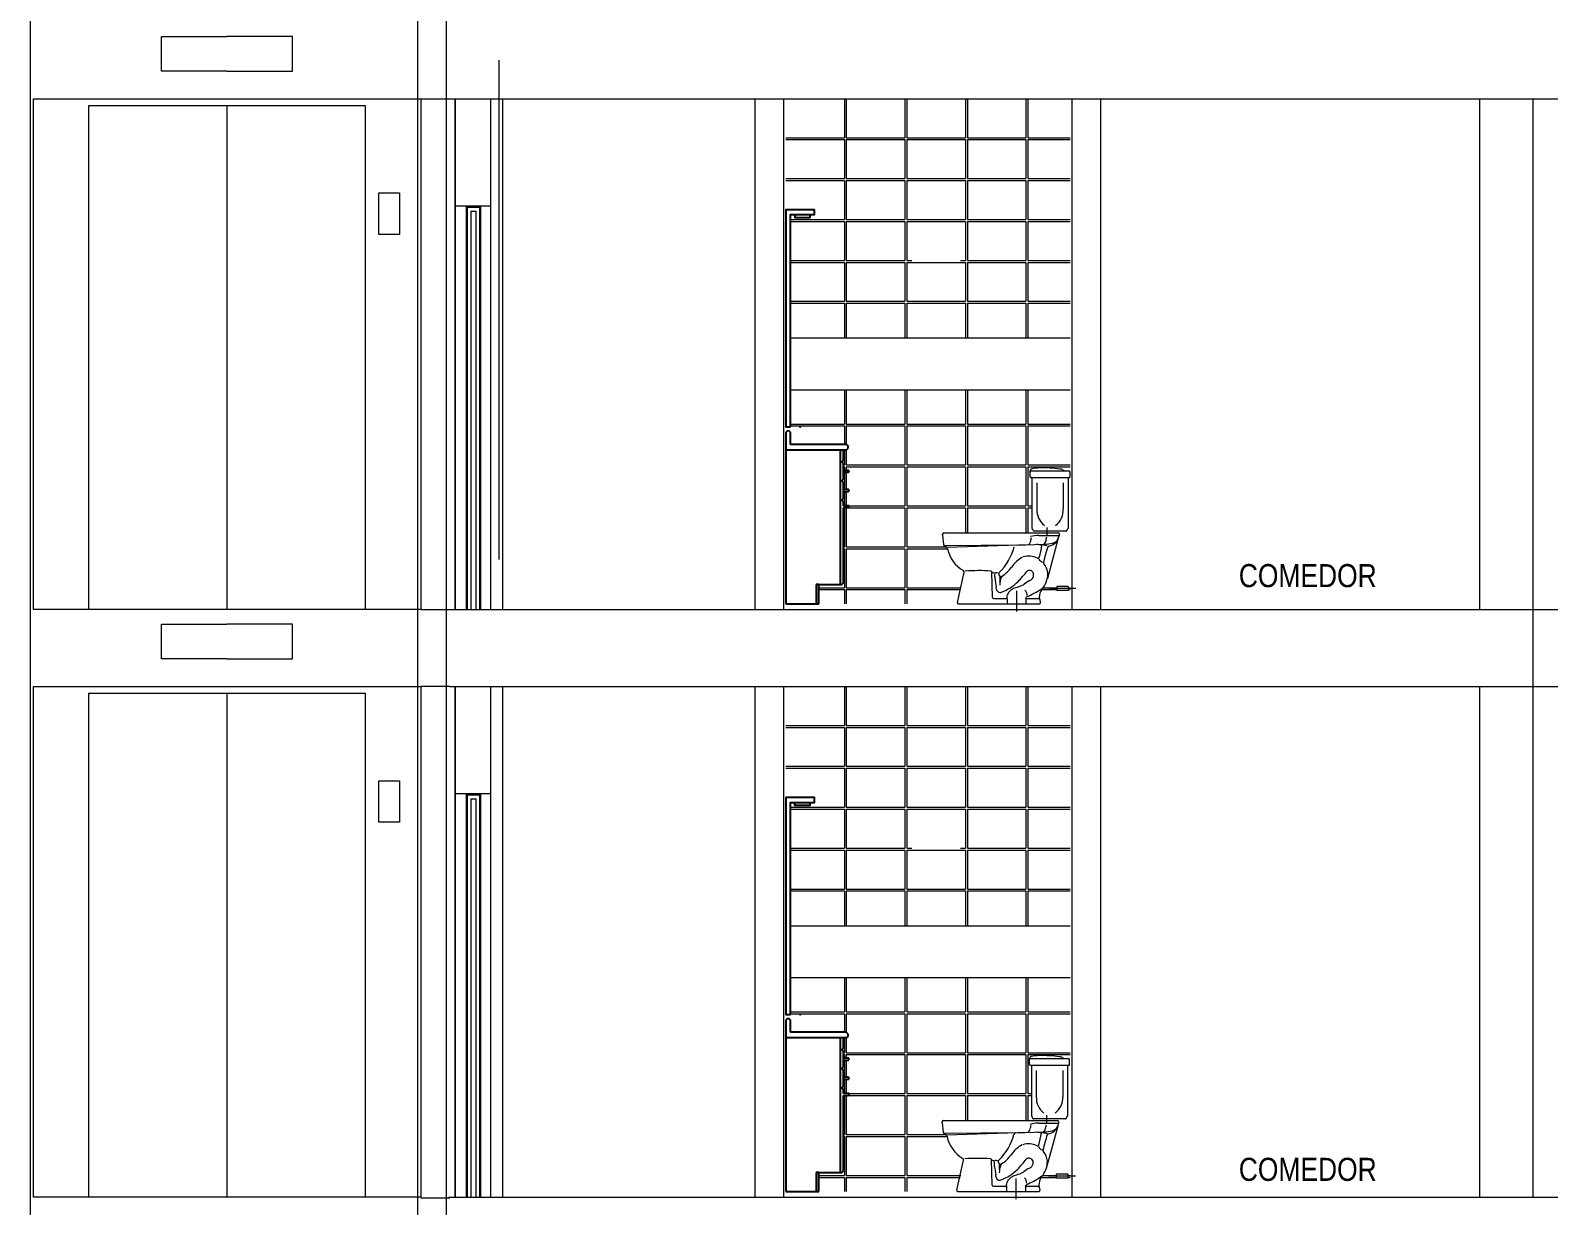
# Model space of a CAD drawing. Extents: x 1270 to 1442, y 932 to 1016.
# Drawn here: x 1420.42 to 1428.32, y 981.27 to 987.39 of the extents above; entities that cross this region are included whole.
import ezdxf

# ---------------------------------------------------------------- set-up
doc = ezdxf.new("R2010")
doc.units = 0
doc.header["$MEASUREMENT"] = 0
doc.layers.add('arquitecturapasito', color=252, linetype='Continuous', lineweight=5)
doc.styles.add('MtXpl_Arial_Narrow', font='')
doc.styles.get('MtXpl_Arial_Narrow').set_extended_font_data('Arial Narrow')

# ---------------------------------------------------------------- blocks, each defined once
blk = doc.blocks.new('llad000e')
blk.add_line((-0.0288, 1.105), (0.0512, 1.105))
blk.add_lwpolyline([(-0.05, 0), (-0.05, 1.105), (-0.0288, 1.105), (-0.0288, 1.09), (0.0512, 1.09), (0.0512, 1.105), (0.075, 1.105), (0.075, 1.13), (-0.075, 1.13), (-0.075, 0)], close=True)
blk.add_point((0, 0))

msp = doc.modelspace()

# ---------------------------------------------------------------- linework, layer by layer
for p, q in [((1424.3538, 985.2915), (1424.3538, 984.404)), ((1424.3788, 985.234), (1424.3788, 985.2915)), ((1424.6634, 985.234), (1424.3788, 985.234)), ((1424.668, 985.2333), (1424.6634, 985.234)), ((1424.6722, 985.2312), (1424.668, 985.2333)), ((1424.6755, 985.2278), (1424.6722, 985.2312)), ((1424.6777, 985.2237), (1424.6755, 985.2278)), ((1424.6784, 985.219), (1424.6777, 985.2237)), ((1424.6777, 985.2144), (1424.6784, 985.219)), ((1424.6684, 985.204), (1424.3538, 985.204)), ((1424.6384, 984.504), (1424.6384, 985.204)), ((1424.6384, 985.144), (1424.6459, 985.144)), ((1424.6459, 985.144), (1424.6534, 985.154)), ((1424.6534, 985.134), (1424.6459, 985.144)), ((1424.6534, 985.154), (1424.6534, 985.204)), ((1424.6684, 985.204), (1424.6722, 985.2069)), ((1424.6722, 985.2069), (1424.6755, 985.2102)), ((1424.6755, 985.2102), (1424.6777, 985.2144)), ((1424.6534, 985.099), (1424.6534, 985.134)), ((1424.6534, 985.089), (1424.6534, 985.099)), ((1424.6784, 985.099), (1424.6534, 985.099)), ((1424.6534, 985.054), (1424.6534, 985.089)), ((1424.6534, 985.089), (1424.6784, 985.089)), ((1424.6801, 985.0987), (1424.6784, 985.099)), ((1424.6784, 985.089), (1424.6801, 985.0893)), ((1424.6814, 985.098), (1424.6801, 985.0987)), ((1424.6801, 985.0893), (1424.6814, 985.09)), ((1424.6826, 985.0968), (1424.6814, 985.098)), ((1424.6814, 985.09), (1424.6826, 985.0912)), ((1424.6832, 985.0955), (1424.6826, 985.0968)), ((1424.6826, 985.0912), (1424.6832, 985.0925)), ((1424.6834, 985.094), (1424.6832, 985.0955)), ((1424.6832, 985.0925), (1424.6834, 985.094)), ((1424.6384, 985.044), (1424.6459, 985.044)), ((1424.6459, 985.044), (1424.6534, 985.054)), ((1424.6534, 985.034), (1424.6459, 985.044)), ((1424.6534, 984.999), (1424.6534, 985.034)), ((1424.6534, 984.989), (1424.6534, 984.999)), ((1424.6784, 984.999), (1424.6534, 984.999)), ((1424.6534, 984.954), (1424.6534, 984.989)), ((1424.6534, 984.989), (1424.6784, 984.989)), ((1424.6801, 984.9987), (1424.6784, 984.999)), ((1424.6784, 984.989), (1424.6801, 984.9893)), ((1424.6814, 984.998), (1424.6801, 984.9987)), ((1424.6801, 984.9893), (1424.6814, 984.99)), ((1424.6826, 984.9968), (1424.6814, 984.998)), ((1424.6814, 984.99), (1424.6826, 984.9912)), ((1424.6832, 984.9955), (1424.6826, 984.9968)), ((1424.6826, 984.9912), (1424.6832, 984.9925)), ((1424.6834, 984.994), (1424.6832, 984.9955)), ((1424.6832, 984.9925), (1424.6834, 984.994)), ((1424.6384, 984.944), (1424.6459, 984.944)), ((1424.6459, 984.944), (1424.6534, 984.954)), ((1424.6534, 984.934), (1424.6459, 984.944)), ((1424.6534, 984.915), (1424.6534, 984.934)), ((1424.6784, 984.915), (1424.6534, 984.915)), ((1424.6534, 984.514), (1424.6534, 984.905)), ((1424.6534, 984.905), (1424.6784, 984.905)), ((1424.6801, 984.9147), (1424.6784, 984.915)), ((1424.6784, 984.905), (1424.6801, 984.9053)), ((1424.6814, 984.914), (1424.6801, 984.9147)), ((1424.6801, 984.9053), (1424.6814, 984.906)), ((1424.6826, 984.9128), (1424.6814, 984.914)), ((1424.6814, 984.906), (1424.6826, 984.9072)), ((1424.6832, 984.9115), (1424.6826, 984.9128)), ((1424.6826, 984.9072), (1424.6832, 984.9084)), ((1424.6834, 984.91), (1424.6832, 984.9115)), ((1424.6832, 984.9084), (1424.6834, 984.91)), ((1424.6459, 984.504), (1424.6534, 984.514)), ((1424.5113, 984.504), (1424.5113, 984.404)), ((1424.5263, 984.504), (1424.5113, 984.504)), ((1424.5263, 984.404), (1424.5263, 984.504)), ((1424.5263, 984.504), (1424.6459, 984.504)), ((1424.3538, 984.404), (1424.5263, 984.404)), ((1424.3537, 982.2315), (1424.3537, 981.344)), ((1424.3787, 982.174), (1424.3787, 982.2315)), ((1424.6683, 982.144), (1424.3537, 982.144)), ((1424.6633, 982.174), (1424.3787, 982.174)), ((1424.6383, 981.444), (1424.6383, 982.144)), ((1424.6533, 982.094), (1424.6533, 982.144)), ((1424.668, 982.1733), (1424.6633, 982.174)), ((1424.6722, 982.1712), (1424.668, 982.1733)), ((1424.6683, 982.144), (1424.6722, 982.1469)), ((1424.6755, 982.1678), (1424.6722, 982.1712)), ((1424.6722, 982.1469), (1424.6755, 982.1502)), ((1424.6776, 982.1637), (1424.6755, 982.1678)), ((1424.6755, 982.1502), (1424.6776, 982.1544)), ((1424.6783, 982.159), (1424.6776, 982.1637)), ((1424.6776, 982.1544), (1424.6783, 982.159)), ((1424.6383, 982.084), (1424.6458, 982.084)), ((1424.6458, 982.084), (1424.6533, 982.094)), ((1424.6533, 982.074), (1424.6458, 982.084)), ((1424.6533, 982.039), (1424.6533, 982.074)), ((1424.6383, 981.984), (1424.6458, 981.984)), ((1424.6458, 981.984), (1424.6533, 981.994)), ((1424.6533, 981.974), (1424.6458, 981.984)), ((1424.6533, 982.029), (1424.6533, 982.039)), ((1424.6783, 982.039), (1424.6533, 982.039)), ((1424.6533, 981.994), (1424.6533, 982.029)), ((1424.6533, 982.029), (1424.6783, 982.029)), ((1424.68, 982.0387), (1424.6783, 982.039)), ((1424.6783, 982.029), (1424.68, 982.0293)), ((1424.6813, 982.038), (1424.68, 982.0387)), ((1424.68, 982.0293), (1424.6813, 982.03)), ((1424.6825, 982.0368), (1424.6813, 982.038)), ((1424.6813, 982.03), (1424.6825, 982.0312)), ((1424.6831, 982.0355), (1424.6825, 982.0368)), ((1424.6825, 982.0312), (1424.6831, 982.0325)), ((1424.6833, 982.034), (1424.6831, 982.0355)), ((1424.6831, 982.0325), (1424.6833, 982.034)), ((1424.6533, 981.939), (1424.6533, 981.974)), ((1424.6533, 981.929), (1424.6533, 981.939)), ((1424.6783, 981.939), (1424.6533, 981.939)), ((1424.6533, 981.894), (1424.6533, 981.929)), ((1424.6533, 981.929), (1424.6783, 981.929)), ((1424.68, 981.9387), (1424.6783, 981.939)), ((1424.6783, 981.929), (1424.68, 981.9293)), ((1424.6813, 981.938), (1424.68, 981.9387)), ((1424.68, 981.9293), (1424.6813, 981.93)), ((1424.6825, 981.9368), (1424.6813, 981.938)), ((1424.6813, 981.93), (1424.6825, 981.9312)), ((1424.6831, 981.9355), (1424.6825, 981.9368)), ((1424.6825, 981.9312), (1424.6831, 981.9325)), ((1424.6833, 981.934), (1424.6831, 981.9355)), ((1424.6831, 981.9325), (1424.6833, 981.934)), ((1424.6383, 981.884), (1424.6458, 981.884)), ((1424.6458, 981.884), (1424.6533, 981.894)), ((1424.6533, 981.874), (1424.6458, 981.884)), ((1424.6533, 981.855), (1424.6533, 981.874)), ((1424.6783, 981.855), (1424.6533, 981.855)), ((1424.6533, 981.454), (1424.6533, 981.845)), ((1424.6533, 981.845), (1424.6783, 981.845)), ((1424.68, 981.8547), (1424.6783, 981.855)), ((1424.6783, 981.845), (1424.68, 981.8453)), ((1424.6813, 981.854), (1424.68, 981.8547)), ((1424.68, 981.8453), (1424.6813, 981.846)), ((1424.6825, 981.8528), (1424.6813, 981.854)), ((1424.6813, 981.846), (1424.6825, 981.8472)), ((1424.6831, 981.8515), (1424.6825, 981.8528)), ((1424.6825, 981.8472), (1424.6831, 981.8484)), ((1424.6833, 981.85), (1424.6831, 981.8515)), ((1424.6831, 981.8484), (1424.6833, 981.85)), ((1424.5112, 981.444), (1424.5112, 981.344)), ((1424.5262, 981.444), (1424.5112, 981.444)), ((1424.5262, 981.344), (1424.5262, 981.444)), ((1424.5262, 981.444), (1424.6458, 981.444)), ((1424.6458, 981.444), (1424.6533, 981.454)), ((1424.3537, 981.344), (1424.5262, 981.344))]:
    msp.add_line(p, q)
for centre in [(1424.3663, 985.2915), (1424.3662, 982.2315)]:
    msp.add_arc(centre, 0.0125, 0, 180)
at = {"layer": 'arquitecturapasito', "color": 252}
for p, q in [((1422.5884, 976.6695), (1422.5884, 998.176)), ((1422.438, 976.1695), (1422.438, 996.4875)), ((1420.4221, 976.1695), (1420.4221, 995.8695)), ((1421.1037, 987.1777), (1421.1037, 987.3574)), ((1421.1037, 987.3574), (1421.4451, 987.3574)), ((1421.7864, 987.3574), (1421.4451, 987.3574)), ((1421.7864, 987.1777), (1421.7864, 987.3574)), ((1422.8596, 987.234), (1422.8596, 984.634)), ((1421.4451, 987.1777), (1421.1037, 987.1777)), ((1421.4451, 987.1777), (1421.7864, 987.1777)), ((1420.4389, 984.374), (1420.4389, 987.034)), ((1420.4389, 987.034), (1422.4549, 987.034)), ((1420.7264, 984.374), (1420.7264, 986.9981)), ((1420.7264, 986.9981), (1422.1637, 986.9981)), ((1421.4451, 986.9981), (1421.4451, 984.374)), ((1422.1637, 986.9981), (1422.1637, 984.374)), ((1422.4549, 987.034), (1422.6049, 987.034)), ((1422.4549, 987.034), (1422.4549, 984.374)), ((1422.598, 987.034), (1436.9442, 987.034)), ((1422.6338, 984.374), (1422.6338, 987.034)), ((1422.6339, 984.374), (1422.6339, 987.034)), ((1422.818, 984.374), (1422.818, 987.034)), ((1422.8181, 984.374), (1422.8181, 987.034)), ((1422.8811, 984.374), (1422.8811, 987.034)), ((1424.1937, 984.374), (1424.1937, 987.034)), ((1424.1938, 984.374), (1424.1938, 987.034)), ((1424.3437, 984.374), (1424.3437, 987.034)), ((1424.3438, 984.374), (1424.3438, 987.034)), ((1424.6588, 987.034), (1424.6588, 986.831)), ((1424.6688, 987.034), (1424.6688, 986.831)), ((1424.9738, 987.034), (1424.9738, 986.831)), ((1424.9838, 987.034), (1424.9838, 986.831)), ((1425.2888, 987.034), (1425.2888, 986.831)), ((1425.2988, 987.034), (1425.2988, 986.831)), ((1425.6038, 987.034), (1425.6038, 986.831)), ((1425.6138, 987.034), (1425.6138, 986.831)), ((1425.8437, 984.374), (1425.8437, 987.034)), ((1425.8438, 984.374), (1425.8438, 987.034)), ((1425.9937, 984.374), (1425.9937, 987.034)), ((1425.9938, 984.374), (1425.9938, 987.034)), ((1427.9651, 984.374), (1427.9651, 987.034)), ((1428.243, 981.314), (1428.243, 987.034)), ((1428.2431, 984.374), (1428.2431, 987.034)), ((1424.3538, 986.831), (1424.6588, 986.831)), ((1424.3538, 986.821), (1424.6588, 986.821)), ((1424.6588, 986.821), (1424.6588, 986.618)), ((1424.6688, 986.831), (1424.9738, 986.831)), ((1424.6688, 986.821), (1424.9738, 986.821)), ((1424.6688, 986.821), (1424.6688, 986.618)), ((1424.9738, 986.821), (1424.9738, 986.618)), ((1424.9838, 986.831), (1425.2888, 986.831)), ((1424.9838, 986.821), (1425.2888, 986.821)), ((1424.9838, 986.821), (1424.9838, 986.618)), ((1425.2888, 986.821), (1425.2888, 986.618)), ((1425.2988, 986.831), (1425.6038, 986.831)), ((1425.2988, 986.821), (1425.6038, 986.821)), ((1425.2988, 986.821), (1425.2988, 986.618)), ((1425.6038, 986.821), (1425.6038, 986.618)), ((1425.6138, 986.831), (1425.8338, 986.831)), ((1425.6138, 986.821), (1425.8338, 986.821)), ((1425.6138, 986.821), (1425.6138, 986.618)), ((1424.3538, 986.618), (1424.6588, 986.618)), ((1424.3538, 986.608), (1424.6588, 986.608)), ((1424.6588, 986.608), (1424.6588, 986.405)), ((1424.6688, 986.618), (1424.9738, 986.618)), ((1424.6688, 986.608), (1424.9738, 986.608)), ((1424.6688, 986.608), (1424.6688, 986.405)), ((1424.9738, 986.608), (1424.9738, 986.405)), ((1424.9838, 986.618), (1425.2888, 986.618)), ((1424.9838, 986.608), (1425.2888, 986.608)), ((1424.9838, 986.608), (1424.9838, 986.405)), ((1425.2888, 986.608), (1425.2888, 986.405)), ((1425.2988, 986.618), (1425.6038, 986.618)), ((1425.2988, 986.608), (1425.6038, 986.608)), ((1425.2988, 986.608), (1425.2988, 986.405)), ((1425.6038, 986.608), (1425.6038, 986.405)), ((1425.6138, 986.618), (1425.8338, 986.618)), ((1425.6138, 986.608), (1425.8338, 986.608)), ((1425.6138, 986.608), (1425.6138, 986.405)), ((1422.2356, 986.3276), (1422.2356, 986.5432)), ((1422.2356, 986.5432), (1422.3434, 986.5432)), ((1422.3434, 986.5432), (1422.3434, 986.3276)), ((1422.818, 986.474), (1422.6338, 986.474)), ((1422.69, 986.474), (1422.7664, 986.474)), ((1422.69, 986.474), (1422.69, 984.374)), ((1422.695, 986.469), (1422.7614, 986.469)), ((1422.695, 986.469), (1422.695, 984.374)), ((1422.715, 986.449), (1422.7414, 986.449)), ((1422.715, 986.449), (1422.715, 984.374)), ((1422.7414, 984.374), (1422.7414, 986.449)), ((1422.7614, 984.374), (1422.7614, 986.469)), ((1422.7664, 984.374), (1422.7664, 986.474)), ((1424.3788, 986.405), (1424.6588, 986.405)), ((1424.6688, 986.405), (1424.9738, 986.405)), ((1424.9838, 986.405), (1425.2888, 986.405)), ((1425.2988, 986.405), (1425.6038, 986.405)), ((1425.6138, 986.405), (1425.8338, 986.405)), ((1422.3434, 986.3276), (1422.2356, 986.3276)), ((1424.3788, 986.395), (1424.6588, 986.395)), ((1424.6588, 986.395), (1424.6588, 986.192)), ((1424.6688, 986.395), (1424.9738, 986.395)), ((1424.6688, 986.395), (1424.6688, 986.192)), ((1424.9738, 986.395), (1424.9738, 986.192)), ((1424.9838, 986.395), (1425.2888, 986.395)), ((1424.9838, 986.395), (1424.9838, 986.192)), ((1425.2888, 986.395), (1425.2888, 986.192)), ((1425.2988, 986.395), (1425.6038, 986.395)), ((1425.2988, 986.395), (1425.2988, 986.192)), ((1425.6038, 986.395), (1425.6038, 986.192)), ((1425.6138, 986.395), (1425.8338, 986.395)), ((1425.6138, 986.395), (1425.6138, 986.192)), ((1424.3788, 986.192), (1424.6588, 986.192)), ((1424.3788, 986.182), (1424.6588, 986.182)), ((1424.6588, 986.182), (1424.6588, 985.979)), ((1424.6688, 986.192), (1424.9738, 986.192)), ((1424.6688, 986.182), (1424.9738, 986.182)), ((1424.6688, 986.182), (1424.6688, 985.979)), ((1424.9738, 986.182), (1424.9738, 985.979)), ((1424.9838, 986.192), (1425.0096, 986.192)), ((1424.9838, 986.182), (1425.2888, 986.182)), ((1424.9838, 986.182), (1424.9838, 985.979)), ((1425.263, 986.192), (1425.2888, 986.192)), ((1425.2888, 986.182), (1425.2888, 985.979)), ((1425.2988, 986.192), (1425.6038, 986.192)), ((1425.2988, 986.182), (1425.6038, 986.182)), ((1425.2988, 986.182), (1425.2988, 985.979)), ((1425.6038, 986.182), (1425.6038, 985.979)), ((1425.6138, 986.192), (1425.8338, 986.192)), ((1425.6138, 986.182), (1425.8338, 986.182)), ((1425.6138, 986.182), (1425.6138, 985.979)), ((1424.3788, 985.979), (1424.6588, 985.979)), ((1424.3788, 985.969), (1424.6588, 985.969)), ((1424.6588, 985.969), (1424.6588, 985.7882)), ((1424.6688, 985.979), (1424.9738, 985.979)), ((1424.6688, 985.969), (1424.9738, 985.969)), ((1424.6688, 985.969), (1424.6688, 985.7882)), ((1424.9738, 985.969), (1424.9738, 985.7882)), ((1424.9838, 985.979), (1425.2888, 985.979)), ((1424.9838, 985.969), (1425.2888, 985.969)), ((1424.9838, 985.969), (1424.9838, 985.7882)), ((1425.2888, 985.969), (1425.2888, 985.7882)), ((1425.2988, 985.979), (1425.6038, 985.979)), ((1425.2988, 985.969), (1425.6038, 985.969)), ((1425.2988, 985.969), (1425.2988, 985.7882)), ((1425.6038, 985.969), (1425.6038, 985.7882)), ((1425.6138, 985.979), (1425.8338, 985.979)), ((1425.6138, 985.969), (1425.8338, 985.969)), ((1425.6138, 985.969), (1425.6138, 985.7882)), ((1424.3788, 985.7882), (1425.8338, 985.7882)), ((1424.3788, 985.5184), (1425.8338, 985.5184)), ((1424.6588, 985.5184), (1424.6588, 985.34)), ((1424.6688, 985.5184), (1424.6688, 985.34)), ((1424.9738, 985.5184), (1424.9738, 985.34)), ((1424.9838, 985.5184), (1424.9838, 985.34)), ((1425.2888, 985.5184), (1425.2888, 985.34)), ((1425.2988, 985.5184), (1425.2988, 985.34)), ((1425.6038, 985.5184), (1425.6038, 985.34)), ((1425.6138, 985.5184), (1425.6138, 985.34)), ((1424.3788, 985.34), (1424.6588, 985.34)), ((1424.3788, 985.33), (1424.6588, 985.33)), ((1424.6588, 985.33), (1424.6588, 985.234)), ((1424.6688, 985.34), (1424.9738, 985.34)), ((1424.6688, 985.33), (1424.9738, 985.33)), ((1424.6688, 985.33), (1424.6688, 985.2329)), ((1424.9738, 985.33), (1424.9738, 985.127)), ((1424.9838, 985.34), (1425.2888, 985.34)), ((1424.9838, 985.33), (1425.2888, 985.33)), ((1424.9838, 985.33), (1424.9838, 985.127)), ((1425.2888, 985.33), (1425.2888, 985.127)), ((1425.2988, 985.34), (1425.6038, 985.34)), ((1425.2988, 985.33), (1425.6038, 985.33)), ((1425.2988, 985.33), (1425.2988, 985.127)), ((1425.6038, 985.33), (1425.6038, 985.127)), ((1425.6138, 985.34), (1425.8338, 985.34)), ((1425.6138, 985.33), (1425.8338, 985.33)), ((1425.6138, 985.33), (1425.6138, 985.127)), ((1424.6588, 985.204), (1424.6588, 985.127)), ((1424.6688, 985.2043), (1424.6688, 985.127)), ((1424.6534, 985.127), (1424.6588, 985.127)), ((1424.6534, 985.117), (1424.6588, 985.117)), ((1424.6588, 985.117), (1424.6588, 985.099)), ((1424.6588, 985.089), (1424.6588, 984.999)), ((1424.6688, 985.127), (1424.9738, 985.127)), ((1424.6688, 985.117), (1424.9738, 985.117)), ((1424.6688, 985.117), (1424.6688, 985.099)), ((1424.6688, 985.089), (1424.6688, 984.999)), ((1424.9738, 985.117), (1424.9738, 984.914)), ((1424.9838, 985.127), (1425.2888, 985.127)), ((1424.9838, 985.117), (1425.2888, 985.117)), ((1424.9838, 985.117), (1424.9838, 984.914)), ((1425.2888, 985.117), (1425.2888, 984.914)), ((1425.2988, 985.127), (1425.6038, 985.127)), ((1425.2988, 985.117), (1425.6038, 985.117)), ((1425.2988, 985.117), (1425.2988, 984.914)), ((1425.6038, 985.117), (1425.6038, 984.914)), ((1425.6138, 985.127), (1425.8338, 985.127)), ((1425.6138, 985.117), (1425.8338, 985.117)), ((1425.6138, 985.117), (1425.6138, 984.914)), ((1425.6251, 985.065), (1425.6251, 985.0974)), ((1425.6281, 985.062), (1425.8301, 985.062)), ((1425.6321, 985.097), (1425.8261, 985.097)), ((1425.6351, 985.061), (1425.6351, 984.798)), ((1425.8231, 985.061), (1425.8231, 984.798)), ((1425.8331, 985.065), (1425.8331, 985.09)), ((1424.6588, 984.989), (1424.6588, 984.915)), ((1424.6688, 984.989), (1424.6688, 984.915)), ((1425.6601, 985.034), (1425.6601, 984.898)), ((1425.7981, 985.034), (1425.7981, 984.898)), ((1424.6534, 984.904), (1424.6588, 984.904)), ((1424.6588, 984.904), (1424.6588, 984.701)), ((1424.6688, 984.904), (1424.9738, 984.904)), ((1424.6688, 984.904), (1424.6688, 984.701)), ((1424.6813, 984.914), (1424.9738, 984.914)), ((1424.9738, 984.904), (1424.9738, 984.701)), ((1424.9838, 984.914), (1425.2888, 984.914)), ((1424.9838, 984.904), (1425.2888, 984.904)), ((1424.9838, 984.904), (1424.9838, 984.701)), ((1425.2888, 984.904), (1425.2888, 984.774)), ((1425.2988, 984.914), (1425.6038, 984.914)), ((1425.2988, 984.904), (1425.6038, 984.904)), ((1425.2988, 984.904), (1425.2988, 984.774)), ((1425.6038, 984.904), (1425.6038, 984.774)), ((1425.6138, 984.914), (1425.6351, 984.914)), ((1425.6138, 984.904), (1425.6351, 984.904)), ((1425.6138, 984.904), (1425.6138, 984.774)), ((1425.1701, 984.762), (1425.1701, 984.767)), ((1425.1701, 984.762), (1425.1744, 984.7132)), ((1425.1771, 984.774), (1425.7701, 984.774)), ((1425.8116, 984.782), (1425.6466, 984.782)), ((1425.6711, 984.76), (1425.7751, 984.76)), ((1425.7718, 984.7451), (1425.7151, 984.5363)), ((1425.7718, 984.7451), (1425.7779, 984.762)), ((1425.7781, 984.763), (1425.7781, 984.766)), ((1424.6534, 984.701), (1424.6588, 984.701)), ((1424.6534, 984.691), (1424.6588, 984.691)), ((1424.6588, 984.691), (1424.6588, 984.488)), ((1424.6688, 984.701), (1424.9738, 984.701)), ((1424.6688, 984.691), (1424.9738, 984.691)), ((1424.6688, 984.691), (1424.6688, 984.488)), ((1424.9738, 984.691), (1424.9738, 984.488)), ((1424.9838, 984.701), (1425.187, 984.701)), ((1424.9838, 984.691), (1425.1954, 984.691)), ((1424.9838, 984.691), (1424.9838, 984.488)), ((1425.1817, 984.7032), (1425.1872, 984.7009)), ((1425.5531, 984.71), (1425.1862, 984.7061)), ((1425.6161, 984.712), (1425.1941, 984.698)), ((1425.5531, 984.71), (1425.6992, 984.7147)), ((1425.2467, 984.4113), (1425.2818, 984.5682)), ((1425.4301, 984.4378), (1425.4261, 984.569)), ((1424.5263, 984.488), (1424.6588, 984.488)), ((1424.5263, 984.478), (1424.6588, 984.478)), ((1424.6588, 984.478), (1424.6588, 984.404)), ((1424.6688, 984.488), (1424.9738, 984.488)), ((1424.6688, 984.478), (1424.9738, 984.478)), ((1424.6688, 984.478), (1424.6688, 984.404)), ((1424.9738, 984.478), (1424.9738, 984.404)), ((1424.9838, 984.488), (1425.2639, 984.488)), ((1424.9838, 984.478), (1425.2616, 984.478)), ((1424.9838, 984.478), (1424.9838, 984.404)), ((1425.4361, 984.432), (1425.5051, 984.432)), ((1425.5051, 984.432), (1425.5051, 984.404)), ((1425.6031, 984.432), (1425.6031, 984.404)), ((1425.6031, 984.432), (1425.6693, 984.432)), ((1425.6854, 984.478), (1425.7639, 984.478)), ((1425.6933, 984.488), (1425.7639, 984.488)), ((1425.7639, 984.494), (1425.7639, 984.474)), ((1425.8239, 984.494), (1425.7639, 984.494)), ((1425.8239, 984.474), (1425.7639, 984.474)), ((1425.8239, 984.494), (1425.8239, 984.474)), ((1425.8239, 984.488), (1425.8338, 984.488)), ((1425.8239, 984.478), (1425.8338, 984.478)), ((1422.4547, 984.374), (1420.4389, 984.374)), ((1422.4549, 984.374), (1422.6049, 984.374)), ((1422.598, 984.374), (1436.939, 984.374)), ((1422.69, 984.374), (1422.7664, 984.374)), ((1422.6918, 984.374), (1422.7147, 984.374)), ((1422.6918, 984.374), (1422.7147, 984.374)), ((1422.748, 984.374), (1433.8362, 984.374)), ((1425.2526, 984.404), (1425.6727, 984.404)), ((1425.6751, 984.4273), (1425.6785, 984.4113)), ((1421.1037, 984.1177), (1421.1037, 984.2974)), ((1421.1037, 984.2974), (1421.4451, 984.2974)), ((1421.7864, 984.2974), (1421.4451, 984.2974)), ((1421.7864, 984.1177), (1421.7864, 984.2974)), ((1421.4451, 984.1177), (1421.1037, 984.1177)), ((1421.4451, 984.1177), (1421.7864, 984.1177)), ((1420.4389, 981.314), (1420.4389, 983.974)), ((1420.4389, 983.974), (1422.4549, 983.974)), ((1422.6049, 983.974), (1422.4549, 983.974)), ((1422.4549, 983.974), (1422.4549, 981.314)), ((1422.6053, 983.974), (1436.939, 983.974)), ((1422.6338, 981.314), (1422.6338, 983.974)), ((1422.6339, 981.314), (1422.6339, 983.974)), ((1422.818, 981.314), (1422.818, 983.974)), ((1422.8181, 981.314), (1422.8181, 983.974)), ((1422.8811, 981.314), (1422.8811, 983.974)), ((1424.1937, 981.314), (1424.1937, 983.974)), ((1424.1938, 981.314), (1424.1938, 983.974)), ((1424.3437, 981.314), (1424.3437, 983.974)), ((1424.3438, 981.314), (1424.3438, 983.974)), ((1424.6588, 983.974), (1424.6588, 983.771)), ((1424.6688, 983.974), (1424.6688, 983.771)), ((1424.9738, 983.974), (1424.9738, 983.771)), ((1424.9838, 983.974), (1424.9838, 983.771)), ((1425.2888, 983.974), (1425.2888, 983.771)), ((1425.2988, 983.974), (1425.2988, 983.771)), ((1425.6038, 983.974), (1425.6038, 983.771)), ((1425.6138, 983.974), (1425.6138, 983.771)), ((1425.8437, 981.314), (1425.8437, 983.974)), ((1425.8438, 981.314), (1425.8438, 983.974)), ((1425.9937, 981.314), (1425.9937, 983.974)), ((1425.9938, 981.314), (1425.9938, 983.974)), ((1427.9651, 981.314), (1427.9651, 983.974)), ((1428.2431, 981.314), (1428.2431, 983.974)), ((1420.7264, 981.314), (1420.7264, 983.9381)), ((1420.7264, 983.9381), (1422.1637, 983.9381)), ((1421.4451, 983.9381), (1421.4451, 981.314)), ((1422.1637, 983.9381), (1422.1637, 981.314)), ((1424.3538, 983.771), (1424.6588, 983.771)), ((1424.3538, 983.761), (1424.6588, 983.761)), ((1424.6588, 983.761), (1424.6588, 983.558)), ((1424.6688, 983.771), (1424.9738, 983.771)), ((1424.6688, 983.761), (1424.9738, 983.761)), ((1424.6688, 983.761), (1424.6688, 983.558)), ((1424.9738, 983.761), (1424.9738, 983.558)), ((1424.9838, 983.771), (1425.2888, 983.771)), ((1424.9838, 983.761), (1425.2888, 983.761)), ((1424.9838, 983.761), (1424.9838, 983.558)), ((1425.2888, 983.761), (1425.2888, 983.558)), ((1425.2988, 983.771), (1425.6038, 983.771)), ((1425.2988, 983.761), (1425.6038, 983.761)), ((1425.2988, 983.761), (1425.2988, 983.558)), ((1425.6038, 983.761), (1425.6038, 983.558)), ((1425.6138, 983.771), (1425.8338, 983.771)), ((1425.6138, 983.761), (1425.8338, 983.761)), ((1425.6138, 983.761), (1425.6138, 983.558)), ((1422.2356, 983.2676), (1422.2356, 983.4832)), ((1422.2356, 983.4832), (1422.3434, 983.4832)), ((1422.3434, 983.4832), (1422.3434, 983.2676)), ((1424.3538, 983.558), (1424.6588, 983.558)), ((1424.3538, 983.548), (1424.6588, 983.548)), ((1424.6588, 983.548), (1424.6588, 983.345)), ((1424.6688, 983.558), (1424.9738, 983.558)), ((1424.6688, 983.548), (1424.9738, 983.548)), ((1424.6688, 983.548), (1424.6688, 983.345)), ((1424.9738, 983.548), (1424.9738, 983.345)), ((1424.9838, 983.558), (1425.2888, 983.558)), ((1424.9838, 983.548), (1425.2888, 983.548)), ((1424.9838, 983.548), (1424.9838, 983.345)), ((1425.2888, 983.548), (1425.2888, 983.345)), ((1425.2988, 983.558), (1425.6038, 983.558)), ((1425.2988, 983.548), (1425.6038, 983.548)), ((1425.2988, 983.548), (1425.2988, 983.345)), ((1425.6038, 983.548), (1425.6038, 983.345)), ((1425.6138, 983.558), (1425.8338, 983.558)), ((1425.6138, 983.548), (1425.8338, 983.548)), ((1425.6138, 983.548), (1425.6138, 983.345)), ((1422.818, 983.414), (1422.6338, 983.414)), ((1422.69, 983.414), (1422.7664, 983.414)), ((1422.69, 983.414), (1422.69, 981.314)), ((1422.695, 983.409), (1422.7614, 983.409)), ((1422.695, 983.409), (1422.695, 981.314)), ((1422.7614, 981.314), (1422.7614, 983.409)), ((1422.7664, 981.314), (1422.7664, 983.414)), ((1422.715, 983.389), (1422.7414, 983.389)), ((1422.715, 983.389), (1422.715, 981.314)), ((1422.7414, 981.314), (1422.7414, 983.389)), ((1424.3788, 983.345), (1424.6588, 983.345)), ((1424.3788, 983.335), (1424.6588, 983.335)), ((1424.6588, 983.335), (1424.6588, 983.132)), ((1424.6688, 983.345), (1424.9738, 983.345)), ((1424.6688, 983.335), (1424.9738, 983.335)), ((1424.6688, 983.335), (1424.6688, 983.132)), ((1424.9738, 983.335), (1424.9738, 983.132)), ((1424.9838, 983.345), (1425.2888, 983.345)), ((1424.9838, 983.335), (1425.2888, 983.335)), ((1424.9838, 983.335), (1424.9838, 983.132)), ((1425.2888, 983.335), (1425.2888, 983.132)), ((1425.2988, 983.345), (1425.6038, 983.345)), ((1425.2988, 983.335), (1425.6038, 983.335)), ((1425.2988, 983.335), (1425.2988, 983.132)), ((1425.6038, 983.335), (1425.6038, 983.132)), ((1425.6138, 983.345), (1425.8338, 983.345)), ((1425.6138, 983.335), (1425.8338, 983.335)), ((1425.6138, 983.335), (1425.6138, 983.132)), ((1422.3434, 983.2676), (1422.2356, 983.2676)), ((1424.3788, 983.132), (1424.6588, 983.132)), ((1424.3788, 983.122), (1424.6588, 983.122)), ((1424.6588, 983.122), (1424.6588, 982.919)), ((1424.6688, 983.132), (1424.9738, 983.132)), ((1424.6688, 983.122), (1424.9738, 983.122)), ((1424.6688, 983.122), (1424.6688, 982.919)), ((1424.9738, 983.122), (1424.9738, 982.919)), ((1424.9838, 983.132), (1425.0096, 983.132)), ((1424.9838, 983.122), (1425.2888, 983.122)), ((1424.9838, 983.122), (1424.9838, 982.919)), ((1425.263, 983.132), (1425.2888, 983.132)), ((1425.2888, 983.122), (1425.2888, 982.919)), ((1425.2988, 983.132), (1425.6038, 983.132)), ((1425.2988, 983.122), (1425.6038, 983.122)), ((1425.2988, 983.122), (1425.2988, 982.919)), ((1425.6038, 983.122), (1425.6038, 982.919)), ((1425.6138, 983.132), (1425.8338, 983.132)), ((1425.6138, 983.122), (1425.8338, 983.122)), ((1425.6138, 983.122), (1425.6138, 982.919)), ((1424.3788, 982.919), (1424.6588, 982.919)), ((1424.3788, 982.909), (1424.6588, 982.909)), ((1424.6588, 982.909), (1424.6588, 982.7282)), ((1424.6688, 982.919), (1424.9738, 982.919)), ((1424.6688, 982.909), (1424.9738, 982.909)), ((1424.6688, 982.909), (1424.6688, 982.7282)), ((1424.9738, 982.909), (1424.9738, 982.7282)), ((1424.9838, 982.919), (1425.2888, 982.919)), ((1424.9838, 982.909), (1425.2888, 982.909)), ((1424.9838, 982.909), (1424.9838, 982.7282)), ((1425.2888, 982.909), (1425.2888, 982.7282)), ((1425.2988, 982.919), (1425.6038, 982.919)), ((1425.2988, 982.909), (1425.6038, 982.909)), ((1425.2988, 982.909), (1425.2988, 982.7282)), ((1425.6038, 982.909), (1425.6038, 982.7282)), ((1425.6138, 982.919), (1425.8338, 982.919)), ((1425.6138, 982.909), (1425.8338, 982.909)), ((1425.6138, 982.909), (1425.6138, 982.7282)), ((1424.3788, 982.7282), (1425.8338, 982.7282)), ((1424.3788, 982.4584), (1425.8338, 982.4584)), ((1424.6588, 982.4584), (1424.6588, 982.28)), ((1424.6688, 982.4584), (1424.6688, 982.28)), ((1424.9738, 982.4584), (1424.9738, 982.28)), ((1424.9838, 982.4584), (1424.9838, 982.28)), ((1425.2888, 982.4584), (1425.2888, 982.28)), ((1425.2988, 982.4584), (1425.2988, 982.28)), ((1425.6038, 982.4584), (1425.6038, 982.28)), ((1425.6138, 982.4584), (1425.6138, 982.28)), ((1424.3788, 982.28), (1424.6588, 982.28)), ((1424.3788, 982.27), (1424.6588, 982.27)), ((1424.6588, 982.27), (1424.6588, 982.174)), ((1424.6688, 982.28), (1424.9738, 982.28)), ((1424.6688, 982.27), (1424.9738, 982.27)), ((1424.6688, 982.27), (1424.6688, 982.1729)), ((1424.9738, 982.27), (1424.9738, 982.067)), ((1424.9838, 982.28), (1425.2888, 982.28)), ((1424.9838, 982.27), (1425.2888, 982.27)), ((1424.9838, 982.27), (1424.9838, 982.067)), ((1425.2888, 982.27), (1425.2888, 982.067)), ((1425.2988, 982.28), (1425.6038, 982.28)), ((1425.2988, 982.27), (1425.6038, 982.27)), ((1425.2988, 982.27), (1425.2988, 982.067)), ((1425.6038, 982.27), (1425.6038, 982.067)), ((1425.6138, 982.28), (1425.8338, 982.28)), ((1425.6138, 982.27), (1425.8338, 982.27)), ((1425.6138, 982.27), (1425.6138, 982.067)), ((1424.6588, 982.144), (1424.6588, 982.067)), ((1424.6688, 982.1443), (1424.6688, 982.067)), ((1424.6534, 982.067), (1424.6588, 982.067)), ((1424.6534, 982.057), (1424.6588, 982.057)), ((1424.6588, 982.057), (1424.6588, 982.039)), ((1424.6688, 982.067), (1424.9738, 982.067)), ((1424.6688, 982.057), (1424.9738, 982.057)), ((1424.6688, 982.057), (1424.6688, 982.039)), ((1424.9738, 982.057), (1424.9738, 981.854)), ((1424.9838, 982.067), (1425.2888, 982.067)), ((1424.9838, 982.057), (1425.2888, 982.057)), ((1424.9838, 982.057), (1424.9838, 981.854)), ((1425.2888, 982.057), (1425.2888, 981.854)), ((1425.2988, 982.067), (1425.6038, 982.067)), ((1425.2988, 982.057), (1425.6038, 982.057)), ((1425.2988, 982.057), (1425.2988, 981.854)), ((1425.6038, 982.057), (1425.6038, 981.854)), ((1425.6138, 982.067), (1425.8338, 982.067)), ((1425.6138, 982.057), (1425.8338, 982.057)), ((1425.6138, 982.057), (1425.6138, 981.854)), ((1424.6588, 982.029), (1424.6588, 981.939)), ((1424.6688, 982.029), (1424.6688, 981.939)), ((1425.6226, 982.005), (1425.6226, 982.0374)), ((1425.6256, 982.002), (1425.8276, 982.002)), ((1425.6296, 982.037), (1425.8236, 982.037)), ((1425.6326, 982.001), (1425.6326, 981.738)), ((1425.8206, 982.001), (1425.8206, 981.738)), ((1425.8306, 982.005), (1425.8306, 982.03)), ((1424.6588, 981.929), (1424.6588, 981.855)), ((1424.6688, 981.929), (1424.6688, 981.855)), ((1425.6576, 981.974), (1425.6576, 981.838)), ((1425.7956, 981.974), (1425.7956, 981.838)), ((1424.6588, 981.844), (1424.6588, 981.641)), ((1424.6688, 981.844), (1424.9738, 981.844)), ((1424.6688, 981.844), (1424.6688, 981.641)), ((1424.6813, 981.854), (1424.9738, 981.854)), ((1424.9738, 981.844), (1424.9738, 981.641)), ((1424.9838, 981.854), (1425.2888, 981.854)), ((1424.9838, 981.844), (1425.2888, 981.844)), ((1424.9838, 981.844), (1424.9838, 981.641)), ((1425.2888, 981.844), (1425.2888, 981.714)), ((1425.2988, 981.854), (1425.6038, 981.854)), ((1425.2988, 981.844), (1425.6038, 981.844)), ((1425.2988, 981.844), (1425.2988, 981.714)), ((1425.6038, 981.844), (1425.6038, 981.714)), ((1425.6138, 981.854), (1425.6351, 981.854)), ((1425.6138, 981.844), (1425.6351, 981.844)), ((1425.6138, 981.844), (1425.6138, 981.714)), ((1425.1676, 981.702), (1425.1676, 981.707)), ((1425.1676, 981.702), (1425.172, 981.6532)), ((1425.1746, 981.714), (1425.7676, 981.714)), ((1425.8091, 981.722), (1425.6441, 981.722)), ((1425.6686, 981.7), (1425.7726, 981.7)), ((1425.7693, 981.6851), (1425.7126, 981.4763)), ((1425.7693, 981.6851), (1425.7754, 981.702)), ((1425.7756, 981.703), (1425.7756, 981.706)), ((1424.6534, 981.641), (1424.6588, 981.641)), ((1424.6534, 981.631), (1424.6588, 981.631)), ((1424.6588, 981.631), (1424.6588, 981.428)), ((1424.6688, 981.641), (1424.9738, 981.641)), ((1424.6688, 981.631), (1424.9738, 981.631)), ((1424.6688, 981.631), (1424.6688, 981.428)), ((1424.9738, 981.631), (1424.9738, 981.428)), ((1424.9838, 981.641), (1425.187, 981.641)), ((1424.9838, 981.631), (1425.1954, 981.631)), ((1424.9838, 981.631), (1424.9838, 981.428)), ((1425.1793, 981.6432), (1425.1847, 981.6409)), ((1425.5506, 981.65), (1425.1837, 981.6461)), ((1425.6136, 981.652), (1425.1916, 981.638)), ((1425.5506, 981.65), (1425.6968, 981.6547)), ((1425.2443, 981.3513), (1425.2793, 981.5082)), ((1425.4276, 981.3778), (1425.4236, 981.509)), ((1424.5263, 981.428), (1424.6588, 981.428)), ((1424.6688, 981.428), (1424.9738, 981.428)), ((1424.9838, 981.428), (1425.2639, 981.428)), ((1425.6933, 981.428), (1425.7639, 981.428)), ((1425.7614, 981.434), (1425.7614, 981.414)), ((1425.8214, 981.434), (1425.7614, 981.434)), ((1425.8214, 981.434), (1425.8214, 981.414)), ((1425.8239, 981.428), (1425.8338, 981.428)), ((1424.5263, 981.418), (1424.6588, 981.418)), ((1424.6588, 981.418), (1424.6588, 981.344)), ((1424.6688, 981.418), (1424.9738, 981.418)), ((1424.6688, 981.418), (1424.6688, 981.344)), ((1424.9738, 981.418), (1424.9738, 981.344)), ((1424.9838, 981.418), (1425.2616, 981.418)), ((1424.9838, 981.418), (1424.9838, 981.344)), ((1425.4336, 981.372), (1425.5026, 981.372)), ((1425.5026, 981.372), (1425.5026, 981.344)), ((1425.6006, 981.372), (1425.6006, 981.344)), ((1425.6006, 981.372), (1425.6668, 981.372)), ((1425.6727, 981.3673), (1425.6761, 981.3513)), ((1425.6854, 981.418), (1425.7639, 981.418)), ((1425.8214, 981.414), (1425.7614, 981.414)), ((1425.8239, 981.418), (1425.8338, 981.418)), ((1422.4547, 981.314), (1420.4389, 981.314)), ((1422.4549, 981.3121), (1422.6049, 981.3121)), ((1422.598, 981.314), (1422.7147, 981.314)), ((1422.69, 981.314), (1422.7664, 981.314)), ((1422.7147, 981.314), (1436.939, 981.314)), ((1425.2501, 981.344), (1425.6702, 981.344))]:
    msp.add_line(p, q, dxfattribs=at)
at = {"layer": 'arquitecturapasito', "color": 252, "ltscale": 0.5}
for p, q in [((1425.7131, 984.802), (1425.7131, 984.762)), ((1425.5541, 984.472), (1425.5541, 984.364)), ((1425.8639, 984.484), (1425.7239, 984.484)), ((1425.7106, 981.742), (1425.7106, 981.702)), ((1425.5516, 981.412), (1425.5516, 981.304)), ((1425.8614, 981.424), (1425.7214, 981.424))]:
    msp.add_line(p, q, dxfattribs=at)
at = {"layer": 'arquitecturapasito', "color": 252}
for centre, radius, start, end in [((1425.6351, 985.0974), 0.01, 98.20527, 180), ((1425.6321, 985.09), 0.007, 90, 180), ((1425.6281, 985.065), 0.003, 180, 270), ((1425.7328, 984.4199), 0.6945, 94.76505, 98.20527), ((1425.6381, 985.061), 0.003, 160.52878, 180), ((1425.6861, 984.3833), 0.7288, 82.59164, 90.86738), ((1425.7802, 985.0792), 0.0268, 56.33038, 90.27113), ((1425.81, 985.1238), 0.0268, 236.33038, 270.27113), ((1425.8201, 985.061), 0.003, 0, 19.47122), ((1425.8261, 985.09), 0.007, 0, 90), ((1425.8301, 985.065), 0.003, 270, 0), ((1425.7624, 984.8931), 0.1024, 177.23134, 232.40831), ((1425.6958, 984.8931), 0.1024, 307.59169, 2.76866), ((1425.1771, 984.767), 0.007, 90, 180), ((1425.6685, 984.6133), 0.1467, 88.98193, 106.39263), ((1425.6472, 984.7396), 0.0182, 152.45499, 184.92514), ((1425.6391, 984.798), 0.004, 180, 225), ((1425.621, 984.7783), 0.0228, 17.43195, 47.79414), ((1425.6466, 984.786), 0.004, 192.53096, 270), ((1425.7273, 984.7421), 0.0182, 152.45499, 184.92514), ((1425.7108, 984.7685), 0.0653, 279.89153, 339.00431), ((1425.7344, 984.7594), 0.04, 281.86103, 339.08356), ((1425.7701, 984.766), 0.008, 0, 90), ((1425.7751, 984.763), 0.003, 270, 0), ((1425.8116, 984.786), 0.004, 270, 347.46904), ((1425.8372, 984.7783), 0.0228, 132.20586, 162.56805), ((1425.8191, 984.798), 0.004, 315, 0), ((1425.186, 984.7181), 0.012, 185.10217, 270.60628), ((1425.1864, 984.7143), 0.012, 185.10217, 247.16635), ((1425.1818, 984.688), 0.014, 12.15796, 67.16635), ((1425.3665, 984.7278), 0.1749, 192.15796, 239.63141), ((1425.2597, 984.7771), 0.2934, 314.42762, 344.97948), ((1425.6014, 984.7356), 0.0278, 301.94475, 4.92514), ((1425.572, 984.1688), 0.5513, 78.0168, 81.05132), ((1425.2461, 984.7699), 0.4447, 343.77565, 351.99889), ((1425.6982, 984.6748), 0.0344, 62.30877, 100.57071), ((1426.4812, 984.4479), 0.805, 161.74064, 167.66704), ((1425.6814, 984.7382), 0.0278, 301.94475, 4.92514), ((1425.6859, 984.9905), 0.2761, 272.77815, 281.86103), ((1425.7225, 984.6982), 0.006, 94.18466, 161.74064), ((1425.3831, 984.6983), 0.1785, 302.69547, 324.27371), ((1425.6685, 984.4986), 0.1698, 119.04193, 145.79978), ((1425.6187, 984.5457), 0.1065, 64.80011, 105.99461), ((1425.6118, 984.5485), 0.1071, 60.64297, 60.79427), ((1425.6673, 984.6471), 0.006, 240.64297, 346.24478), ((1425.7029, 984.6542), 0.036, 209.02943, 248.90821), ((1425.7007, 984.6185), 0.006, 167.66704, 218.22971), ((1425.6118, 984.5485), 0.1071, 7.24443, 38.22971), ((1425.274, 984.57), 0.008, 347.39984, 59.63141), ((1425.3593, 983.6186), 0.9583, 86.28908, 94.25768), ((1425.4209, 984.5696), 0.00522, 353.3884, 85.15535), ((1425.443, 984.5898), 0.025, 229.08464, 277.17831), ((1425.2602, 984.5315), 0.1829, 1.11763, 8.71668), ((1425.7501, 984.5551), 0.3077, 183.74839, 191.94001), ((1425.45, 984.5389), 0.0264, 73.177, 98.49624), ((1425.4707, 984.5597), 0.0096, 125.50751, 184.09024), ((1425.5036, 984.5802), 0.0475, 206.42027, 220.37229), ((1425.562, 984.5041), 0.0949, 155.85387, 181.6476), ((1425.5622, 984.5036), 0.0949, 155.85387, 181.6476), ((1425.4746, 984.5587), 0.0118, 232.44937, 294.76765), ((1425.3255, 984.5326), 0.1435, 354.472, 4.79139), ((1425.3256, 984.5321), 0.1435, 354.472, 4.79139), ((1425.379, 984.7112), 0.2654, 291.64232, 313.91561), ((1423.9695, 985.9446), 2.1375, 318.20589, 320.04929), ((1423.9695, 985.9446), 2.1375, 318.20589, 320.04929), ((1425.5481, 984.573), 0.081, 282.83561, 305.45547), ((1425.8542, 984.1431), 0.4468, 121.00795, 125.45547), ((1425.6209, 984.5621), 0.0162, 67.43961, 142.04751), ((1425.6209, 984.5621), 0.0162, 67.43961, 142.04751), ((1425.6143, 984.5536), 0.0293, 289.44003, 348.9298), ((1425.621, 984.5539), 0.0239, 22.42696, 75.20119), ((1425.5946, 984.5555), 0.049, 351.20317, 8.79683), ((1425.5946, 984.5555), 0.049, 351.20317, 8.79683), ((1425.5896, 984.5639), 0.1285, 318.66897, 359.16352), ((1425.4361, 984.438), 0.006, 181.74895, 270), ((1424.6747, 984.4488), 0.7756, 2.46845, 3.15118), ((1425.4695, 984.4831), 0.02, 182.46845, 291.64232), ((1425.4086, 984.9365), 0.4697, 285.87059, 289.59228), ((1425.5707, 984.4477), 0.0394, 359.93634, 45.98511), ((1425.4188, 984.8755), 0.4749, 294.67612, 305.3099), ((1425.6693, 984.426), 0.006, 11.97613, 90), ((1425.7554, 984.4346), 0.0824, 147.32109, 178.28183), ((1425.6937, 984.4365), 0.0206, 178.65565, 204.95313), ((1425.2526, 984.41), 0.006, 167.39984, 270), ((1425.6727, 984.41), 0.006, 270, 11.97613), ((1425.6326, 982.0374), 0.01, 98.20527, 180), ((1425.6296, 982.03), 0.007, 90, 180), ((1425.6256, 982.005), 0.003, 180, 270), ((1425.7303, 981.3599), 0.6945, 94.76505, 98.20527), ((1425.6356, 982.001), 0.003, 160.52878, 180), ((1425.6837, 981.3233), 0.7288, 82.59164, 90.86738), ((1425.7777, 982.0192), 0.0268, 56.33038, 90.27113), ((1425.8075, 982.0638), 0.0268, 236.33038, 270.27113), ((1425.8176, 982.001), 0.003, 0, 19.47122), ((1425.8236, 982.03), 0.007, 0, 90), ((1425.8276, 982.005), 0.003, 270, 0), ((1425.7599, 981.8331), 0.1024, 177.23134, 232.40831), ((1425.6933, 981.8331), 0.1024, 307.59169, 2.76866), ((1425.1746, 981.707), 0.007, 90, 180), ((1425.5989, 981.6756), 0.0278, 301.94475, 4.92514), ((1425.666, 981.5533), 0.1467, 88.98193, 106.39263), ((1425.6448, 981.6796), 0.0182, 152.45499, 184.92514), ((1425.6366, 981.738), 0.004, 180, 225), ((1425.6185, 981.7183), 0.0228, 17.43195, 47.79414), ((1425.6441, 981.726), 0.004, 192.53096, 270), ((1425.6789, 981.6782), 0.0278, 301.94475, 4.92514), ((1425.7248, 981.6821), 0.0182, 152.45499, 184.92514), ((1425.7084, 981.7085), 0.0653, 279.89153, 339.00431), ((1425.7319, 981.6994), 0.04, 281.86103, 339.08356), ((1425.7676, 981.706), 0.008, 0, 90), ((1425.7726, 981.703), 0.003, 270, 0), ((1425.8091, 981.726), 0.004, 270, 347.46904), ((1425.8347, 981.7183), 0.0228, 132.20586, 162.56805), ((1425.8166, 981.738), 0.004, 315, 0), ((1425.1836, 981.6581), 0.012, 185.10217, 270.60628), ((1425.1839, 981.6543), 0.012, 185.10217, 247.16635), ((1425.1793, 981.628), 0.014, 12.15796, 67.16635), ((1425.364, 981.6678), 0.1749, 192.15796, 239.63141), ((1425.2572, 981.7171), 0.2934, 314.42762, 344.97948), ((1425.666, 981.4386), 0.1698, 119.04193, 145.79978), ((1425.5506, 981.6399), 0.0101, 99.75325, 173.80738), ((1425.6163, 981.4857), 0.1065, 64.80011, 105.99461), ((1425.5696, 981.1088), 0.5513, 78.0168, 81.05132), ((1425.6648, 981.5871), 0.006, 240.64297, 346.24478), ((1425.2436, 981.7099), 0.4447, 343.77565, 351.99889), ((1425.6957, 981.6148), 0.0344, 62.30877, 100.57071), ((1426.4788, 981.3879), 0.805, 161.74064, 167.66704), ((1425.6834, 981.9305), 0.2761, 272.77815, 281.86103), ((1425.72, 981.6382), 0.006, 94.18466, 161.74064), ((1425.2715, 981.51), 0.008, 347.39984, 59.63141), ((1425.3569, 980.5586), 0.9583, 86.28908, 94.25768), ((1425.4184, 981.5096), 0.00522, 353.3884, 85.15535), ((1425.4405, 981.5298), 0.025, 229.08464, 277.17831), ((1425.4475, 981.4789), 0.0264, 73.177, 98.49624), ((1425.4682, 981.4997), 0.0096, 125.50751, 184.09024), ((1425.3807, 981.6383), 0.1785, 302.69547, 324.27371), ((1423.967, 982.8846), 2.1375, 318.20589, 320.04929), ((1425.6184, 981.5021), 0.0162, 67.43961, 142.04751), ((1425.6185, 981.4939), 0.0239, 22.42696, 75.20119), ((1425.6093, 981.4885), 0.1071, 60.64297, 60.79427), ((1425.7005, 981.5942), 0.036, 209.02943, 248.90821), ((1425.6982, 981.5585), 0.006, 167.66704, 218.22971), ((1425.6093, 981.4885), 0.1071, 7.24443, 38.22971), ((1425.2577, 981.4715), 0.1829, 1.11763, 8.71668), ((1425.7477, 981.4951), 0.3077, 183.74839, 191.94001), ((1424.6722, 981.3888), 0.7756, 2.46845, 3.15118), ((1425.5012, 981.5202), 0.0475, 206.42027, 220.37229), ((1425.5597, 981.4436), 0.0949, 155.85387, 181.6476), ((1425.4722, 981.4987), 0.0118, 232.44937, 294.76765), ((1425.3232, 981.4721), 0.1435, 354.472, 4.79139), ((1425.3766, 981.6512), 0.2654, 291.64232, 313.91561), ((1425.4061, 981.8765), 0.4697, 285.87059, 289.59228), ((1425.5456, 981.513), 0.081, 282.83561, 305.45547), ((1425.8518, 981.0831), 0.4468, 121.00795, 125.45547), ((1425.4164, 981.8155), 0.4749, 294.67612, 305.3099), ((1425.6119, 981.4936), 0.0293, 289.44003, 348.9298), ((1425.5922, 981.4955), 0.049, 351.20317, 8.79683), ((1425.5871, 981.5039), 0.1285, 318.66897, 359.16352), ((1425.2501, 981.35), 0.006, 167.39984, 270), ((1425.4336, 981.378), 0.006, 181.74895, 270), ((1425.4671, 981.4231), 0.02, 182.46845, 291.64232), ((1425.5682, 981.3877), 0.0394, 359.93634, 45.98511), ((1425.6668, 981.366), 0.006, 11.97613, 90), ((1425.6702, 981.35), 0.006, 270, 11.97613), ((1425.7529, 981.3746), 0.0824, 147.32109, 178.28183), ((1425.6913, 981.3765), 0.0206, 178.65565, 204.95313)]:
    msp.add_arc(centre, radius, start, end, dxfattribs=at)
for points in [[(1425.5051, 984.432), (1425.5103, 984.4567), (1425.5211, 984.4711), (1425.537, 984.4847)], [(1425.6031, 984.432), (1425.608, 984.4399), (1425.6171, 984.444)], [(1425.5026, 981.372), (1425.5078, 981.3967), (1425.5186, 981.4111), (1425.5346, 981.4247)], [(1425.6006, 981.372), (1425.6055, 981.3799), (1425.6146, 981.384)]]:
    msp.add_spline(points, degree=3, dxfattribs=at)

# ---------------------------------------------------------------- block references
for p in [(1424.4288, 985.3255), (1424.4287, 982.2655)]:
    msp.add_blockref('llad000e', p)

# ---------------------------------------------------------------- texts
at = {"layer": 'arquitecturapasito', "color": 252, "style": 'MtXpl_Arial_Narrow'}
for p in [(1426.7115, 984.4909), (1426.7115, 981.3997)]:
    msp.add_text('COMEDOR', height=0.12, dxfattribs=at).set_placement(p)

doc.saveas('drawing.dxf')
